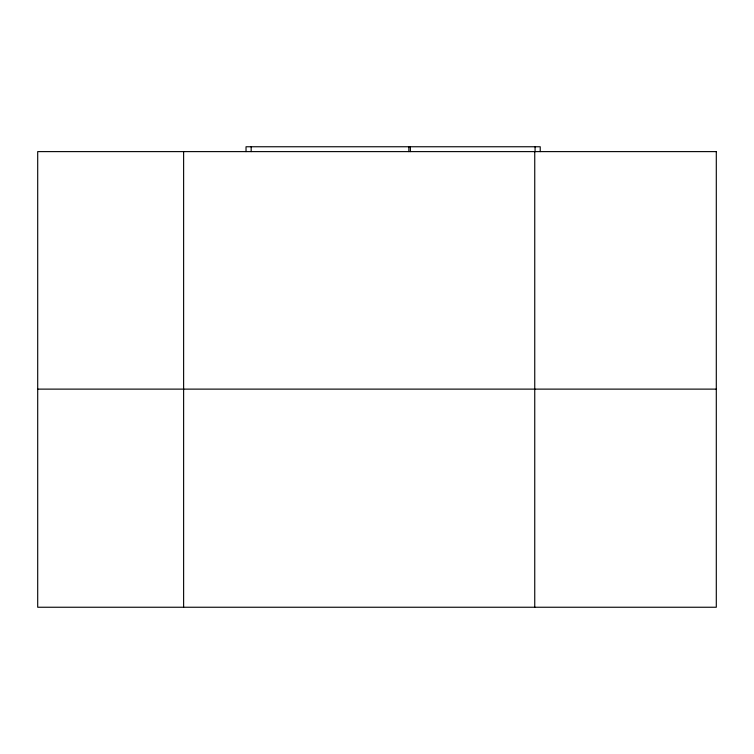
<?xml version="1.0" encoding="UTF-8"?>
<svg xmlns="http://www.w3.org/2000/svg" width="754" height="754" viewBox="0 0 754 754"><rect width="100%" height="100%" fill="white"/><g stroke="black" fill="none" stroke-linecap="round" stroke-linejoin="round"><path stroke-width="1.13" d="M37.7 389.121L716.3 389.121M540.232 151.611L540.232 146.757L246.03 146.757L246.03 151.611M535.076 146.757L535.076 151.611M534.746 151.611L534.746 607.243M410.383 146.757L410.383 151.611M408.857 146.757L408.857 151.611M251.176 146.757L251.176 151.611M183.618 151.611L183.618 607.243M716.3 151.611L37.7 151.611L37.7 607.243L716.3 607.243L716.3 151.611"/></g></svg>
